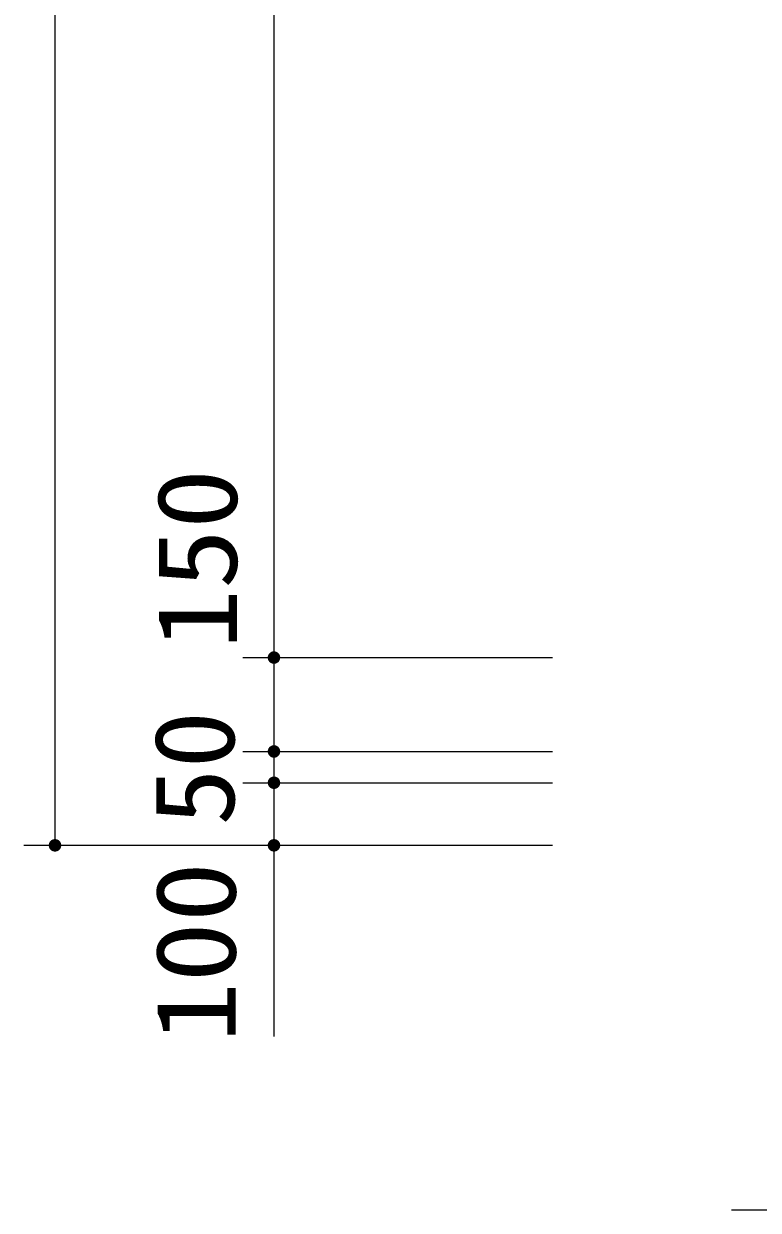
# Model space of a CAD drawing. Units: millimetres, scale not verified. Extents: x -14850 to 14850, y -10500 to 10500.
# Drawn here: x -1679 to -505, y -6367 to -4472 of the extents above; entities that cross this region are included whole.
import ezdxf
from ezdxf.enums import TextEntityAlignment as Align

# ---------------------------------------------------------------- set-up
doc = ezdxf.new("R2010")
doc.units = ezdxf.units.MM
doc.header["$LTSCALE"] = 50
doc.layers.add('0-0_製作', color=5, linetype='Continuous', lineweight=25)
doc.styles.add('ＭＳ ゴシック', font='')
doc.styles.get('ＭＳ ゴシック').set_extended_font_data('MS Gothic')

msp = doc.modelspace()

# ---------------------------------------------------------------- linework, layer by layer
at = {"layer": '0-0_製作', "color": 2}
for p, q in [((-1628.81, -5784.24), (-1628.81, -2704.24)), ((-1278.81, -2874.24), (-1278.81, -5484.24)), ((-1328.81, -5484.24), (-833.51, -5484.24)), ((-1278.81, -5484.24), (-1278.81, -5634.24)), ((-1328.81, -5634.24), (-833.51, -5634.24)), ((-1278.81, -5634.24), (-1278.81, -5684.24)), ((-1328.81, -5684.24), (-833.51, -5684.24)), ((-1278.81, -5684.24), (-1278.81, -5784.24)), ((-1678.81, -5784.24), (-1278.81, -5784.24)), ((-1328.81, -5784.24), (-833.51, -5784.24)), ((-1278.81, -5784.24), (-1278.81, -6089.49)), ((-193.65, -6367.31), (-547.57, -6367.31))]:
    msp.add_line(p, q, dxfattribs=at)
at = {"layer": '0-0_製作'}
for points in [[(-1288.32, -5481.15), (-1278.81, -5474.24), (-1278.81, -5484.24)], [(-1287.86, -5479.98), (-1278.81, -5474.24), (-1288.32, -5481.15)], [(-1287.26, -5478.88), (-1278.81, -5474.24), (-1287.86, -5479.98)], [(-1286.52, -5477.87), (-1278.81, -5474.24), (-1287.26, -5478.88)], [(-1285.66, -5476.95), (-1278.81, -5474.24), (-1286.52, -5477.87)], [(-1284.69, -5476.15), (-1278.81, -5474.24), (-1285.66, -5476.95)], [(-1283.63, -5475.48), (-1278.81, -5474.24), (-1284.69, -5476.15)], [(-1282.49, -5474.94), (-1278.81, -5474.24), (-1283.63, -5475.48)], [(-1281.3, -5474.56), (-1278.81, -5474.24), (-1282.49, -5474.94)], [(-1280.07, -5474.32), (-1278.81, -5474.24), (-1281.3, -5474.56)], [(-1278.81, -5474.24), (-1268.81, -5484.24), (-1278.81, -5484.24)], [(-1278.81, -5474.24), (-1268.89, -5482.99), (-1268.81, -5484.24)], [(-1278.81, -5474.24), (-1269.13, -5481.75), (-1268.89, -5482.99)], [(-1278.81, -5474.24), (-1269.52, -5480.56), (-1269.13, -5481.75)], [(-1278.81, -5474.24), (-1270.05, -5479.42), (-1269.52, -5480.56)], [(-1278.81, -5474.24), (-1270.72, -5478.36), (-1270.05, -5479.42)], [(-1278.81, -5474.24), (-1271.52, -5477.4), (-1270.72, -5478.36)], [(-1278.81, -5474.24), (-1272.44, -5476.54), (-1271.52, -5477.4)], [(-1278.81, -5474.24), (-1273.45, -5475.8), (-1272.44, -5476.54)], [(-1278.81, -5474.24), (-1274.55, -5475.19), (-1273.45, -5475.8)], [(-1278.18, -5474.26), (-1274.55, -5475.19), (-1278.81, -5474.24)], [(-1278.18, -5474.26), (-1275.72, -5474.73), (-1274.55, -5475.19)], [(-1276.94, -5474.42), (-1275.72, -5474.73), (-1278.18, -5474.26)], [(-1288.79, -5483.61), (-1278.81, -5484.24), (-1288.81, -5484.24)], [(-1288.81, -5484.24), (-1278.81, -5484.24), (-1288.73, -5485.49)], [(-1288.64, -5482.37), (-1278.81, -5484.24), (-1288.79, -5483.61)], [(-1288.73, -5485.49), (-1278.81, -5484.24), (-1288.5, -5486.73)], [(-1288.32, -5481.15), (-1278.81, -5484.24), (-1288.64, -5482.37)], [(-1288.5, -5486.73), (-1278.81, -5484.24), (-1288.11, -5487.92)], [(-1288.11, -5487.92), (-1278.81, -5484.24), (-1287.58, -5489.06)], [(-1287.58, -5489.06), (-1278.81, -5484.24), (-1286.9, -5490.12)], [(-1286.9, -5490.12), (-1278.81, -5484.24), (-1286.1, -5491.09)], [(-1286.1, -5491.09), (-1278.81, -5484.24), (-1285.19, -5491.95)], [(-1285.19, -5491.95), (-1278.81, -5484.24), (-1284.17, -5492.68)], [(-1284.17, -5492.68), (-1278.81, -5484.24), (-1278.81, -5494.24)], [(-1284.17, -5492.68), (-1278.81, -5494.24), (-1283.07, -5493.29)], [(-1283.07, -5493.29), (-1279.44, -5494.22), (-1281.9, -5493.75)], [(-1283.07, -5493.29), (-1278.81, -5494.24), (-1279.44, -5494.22)], [(-1281.9, -5493.75), (-1279.44, -5494.22), (-1280.69, -5494.06)], [(-1278.81, -5484.24), (-1277.56, -5494.16), (-1278.81, -5494.24)], [(-1278.81, -5484.24), (-1276.33, -5493.93), (-1277.56, -5494.16)], [(-1278.81, -5484.24), (-1275.13, -5493.54), (-1276.33, -5493.93)], [(-1278.81, -5484.24), (-1274, -5493), (-1275.13, -5493.54)], [(-1278.81, -5484.24), (-1272.93, -5492.33), (-1274, -5493)], [(-1278.81, -5484.24), (-1271.97, -5491.53), (-1272.93, -5492.33)], [(-1278.81, -5484.24), (-1271.11, -5490.62), (-1271.97, -5491.53)], [(-1278.81, -5484.24), (-1270.37, -5489.6), (-1271.11, -5490.62)], [(-1278.81, -5484.24), (-1269.76, -5488.5), (-1270.37, -5489.6)], [(-1278.81, -5484.24), (-1269.3, -5487.33), (-1269.76, -5488.5)], [(-1278.81, -5484.24), (-1268.99, -5486.11), (-1269.3, -5487.33)], [(-1268.81, -5484.24), (-1268.99, -5486.11), (-1278.81, -5484.24)], [(-1268.81, -5484.24), (-1268.83, -5484.87), (-1268.99, -5486.11)], [(-1288.32, -5631.15), (-1278.81, -5624.24), (-1278.81, -5634.24)], [(-1287.86, -5629.98), (-1278.81, -5624.24), (-1288.32, -5631.15)], [(-1287.26, -5628.88), (-1278.81, -5624.24), (-1287.86, -5629.98)], [(-1286.52, -5627.87), (-1278.81, -5624.24), (-1287.26, -5628.88)], [(-1285.66, -5626.95), (-1278.81, -5624.24), (-1286.52, -5627.87)], [(-1284.69, -5626.15), (-1278.81, -5624.24), (-1285.66, -5626.95)], [(-1283.63, -5625.48), (-1278.81, -5624.24), (-1284.69, -5626.15)], [(-1282.49, -5624.94), (-1278.81, -5624.24), (-1283.63, -5625.48)], [(-1281.3, -5624.55), (-1278.81, -5624.24), (-1282.49, -5624.94)], [(-1280.07, -5624.32), (-1278.81, -5624.24), (-1281.3, -5624.55)], [(-1278.81, -5624.24), (-1268.81, -5634.24), (-1278.81, -5634.24)], [(-1278.81, -5624.24), (-1268.89, -5632.99), (-1268.81, -5634.24)], [(-1278.81, -5624.24), (-1269.13, -5631.75), (-1268.89, -5632.99)], [(-1278.81, -5624.24), (-1269.52, -5630.56), (-1269.13, -5631.75)], [(-1278.81, -5624.24), (-1270.05, -5629.42), (-1269.52, -5630.56)], [(-1278.81, -5624.24), (-1270.72, -5628.36), (-1270.05, -5629.42)], [(-1278.81, -5624.24), (-1271.52, -5627.39), (-1270.72, -5628.36)], [(-1278.81, -5624.24), (-1272.44, -5626.54), (-1271.52, -5627.39)], [(-1278.81, -5624.24), (-1273.45, -5625.8), (-1272.44, -5626.54)], [(-1278.81, -5624.24), (-1274.55, -5625.19), (-1273.45, -5625.8)], [(-1278.18, -5624.26), (-1274.55, -5625.19), (-1278.81, -5624.24)], [(-1278.18, -5624.26), (-1275.72, -5624.73), (-1274.55, -5625.19)], [(-1276.94, -5624.42), (-1275.72, -5624.73), (-1278.18, -5624.26)], [(-1288.79, -5633.61), (-1278.81, -5634.24), (-1288.81, -5634.24)], [(-1288.81, -5634.24), (-1278.81, -5634.24), (-1288.73, -5635.49)], [(-1288.64, -5632.37), (-1278.81, -5634.24), (-1288.79, -5633.61)], [(-1288.73, -5635.49), (-1278.81, -5634.24), (-1288.5, -5636.73)], [(-1288.32, -5631.15), (-1278.81, -5634.24), (-1288.64, -5632.37)], [(-1288.5, -5636.73), (-1278.81, -5634.24), (-1288.11, -5637.92)], [(-1288.11, -5637.92), (-1278.81, -5634.24), (-1287.58, -5639.06)], [(-1287.58, -5639.06), (-1278.81, -5634.24), (-1286.9, -5640.12)], [(-1286.9, -5640.12), (-1278.81, -5634.24), (-1286.1, -5641.09)], [(-1286.1, -5641.09), (-1278.81, -5634.24), (-1285.19, -5641.95)], [(-1285.19, -5641.95), (-1278.81, -5634.24), (-1284.17, -5642.68)], [(-1284.17, -5642.68), (-1278.81, -5634.24), (-1278.81, -5644.24)], [(-1284.17, -5642.68), (-1278.81, -5644.24), (-1283.07, -5643.29)], [(-1283.07, -5643.29), (-1279.44, -5644.22), (-1281.9, -5643.75)], [(-1283.07, -5643.29), (-1278.81, -5644.24), (-1279.44, -5644.22)], [(-1281.9, -5643.75), (-1279.44, -5644.22), (-1280.69, -5644.06)], [(-1278.81, -5634.24), (-1277.56, -5644.16), (-1278.81, -5644.24)], [(-1278.81, -5634.24), (-1276.33, -5643.93), (-1277.56, -5644.16)], [(-1278.81, -5634.24), (-1275.13, -5643.54), (-1276.33, -5643.93)], [(-1278.81, -5634.24), (-1274, -5643), (-1275.13, -5643.54)], [(-1278.81, -5634.24), (-1272.93, -5642.33), (-1274, -5643)], [(-1278.81, -5634.24), (-1271.97, -5641.53), (-1272.93, -5642.33)], [(-1278.81, -5634.24), (-1271.11, -5640.61), (-1271.97, -5641.53)], [(-1278.81, -5634.24), (-1270.37, -5639.6), (-1271.11, -5640.61)], [(-1278.81, -5634.24), (-1269.76, -5638.5), (-1270.37, -5639.6)], [(-1278.81, -5634.24), (-1269.3, -5637.33), (-1269.76, -5638.5)], [(-1278.81, -5634.24), (-1268.99, -5636.11), (-1269.3, -5637.33)], [(-1268.81, -5634.24), (-1268.99, -5636.11), (-1278.81, -5634.24)], [(-1268.81, -5634.24), (-1268.83, -5634.87), (-1268.99, -5636.11)], [(-1288.79, -5683.61), (-1278.81, -5684.24), (-1288.81, -5684.24)], [(-1288.81, -5684.24), (-1278.81, -5684.24), (-1288.73, -5685.49)], [(-1288.64, -5682.37), (-1278.81, -5684.24), (-1288.79, -5683.61)], [(-1288.73, -5685.49), (-1278.81, -5684.24), (-1288.5, -5686.73)], [(-1288.32, -5681.15), (-1278.81, -5684.24), (-1288.64, -5682.37)], [(-1288.5, -5686.73), (-1278.81, -5684.24), (-1288.11, -5687.92)], [(-1288.32, -5681.15), (-1278.81, -5674.24), (-1278.81, -5684.24)], [(-1287.86, -5679.98), (-1278.81, -5674.24), (-1288.32, -5681.15)], [(-1288.11, -5687.92), (-1278.81, -5684.24), (-1287.58, -5689.06)], [(-1287.26, -5678.88), (-1278.81, -5674.24), (-1287.86, -5679.98)], [(-1287.58, -5689.06), (-1278.81, -5684.24), (-1286.9, -5690.12)], [(-1286.52, -5677.87), (-1278.81, -5674.24), (-1287.26, -5678.88)], [(-1286.9, -5690.12), (-1278.81, -5684.24), (-1286.1, -5691.09)], [(-1285.66, -5676.95), (-1278.81, -5674.24), (-1286.52, -5677.87)], [(-1286.1, -5691.09), (-1278.81, -5684.24), (-1285.19, -5691.95)], [(-1284.69, -5676.15), (-1278.81, -5674.24), (-1285.66, -5676.95)], [(-1285.19, -5691.95), (-1278.81, -5684.24), (-1284.17, -5692.68)], [(-1283.63, -5675.48), (-1278.81, -5674.24), (-1284.69, -5676.15)], [(-1284.17, -5692.68), (-1278.81, -5684.24), (-1278.81, -5694.24)], [(-1282.49, -5674.94), (-1278.81, -5674.24), (-1283.63, -5675.48)], [(-1281.3, -5674.55), (-1278.81, -5674.24), (-1282.49, -5674.94)], [(-1280.07, -5674.32), (-1278.81, -5674.24), (-1281.3, -5674.55)], [(-1278.81, -5674.24), (-1268.81, -5684.24), (-1278.81, -5684.24)], [(-1278.81, -5674.24), (-1268.89, -5682.99), (-1268.81, -5684.24)], [(-1278.81, -5674.24), (-1269.13, -5681.75), (-1268.89, -5682.99)], [(-1278.81, -5674.24), (-1269.52, -5680.56), (-1269.13, -5681.75)], [(-1278.81, -5674.24), (-1270.05, -5679.42), (-1269.52, -5680.56)], [(-1278.81, -5674.24), (-1270.72, -5678.36), (-1270.05, -5679.42)], [(-1278.81, -5674.24), (-1271.52, -5677.39), (-1270.72, -5678.36)], [(-1278.81, -5674.24), (-1272.44, -5676.54), (-1271.52, -5677.39)], [(-1278.81, -5674.24), (-1273.45, -5675.8), (-1272.44, -5676.54)], [(-1278.81, -5674.24), (-1274.55, -5675.19), (-1273.45, -5675.8)], [(-1278.18, -5674.26), (-1274.55, -5675.19), (-1278.81, -5674.24)], [(-1278.81, -5684.24), (-1277.56, -5694.16), (-1278.81, -5694.24)], [(-1278.81, -5684.24), (-1276.33, -5693.93), (-1277.56, -5694.16)], [(-1278.81, -5684.24), (-1275.13, -5693.54), (-1276.33, -5693.93)], [(-1278.81, -5684.24), (-1274, -5693), (-1275.13, -5693.54)], [(-1278.81, -5684.24), (-1272.93, -5692.33), (-1274, -5693)], [(-1278.81, -5684.24), (-1271.97, -5691.53), (-1272.93, -5692.33)], [(-1278.81, -5684.24), (-1271.11, -5690.61), (-1271.97, -5691.53)], [(-1278.81, -5684.24), (-1270.37, -5689.6), (-1271.11, -5690.61)], [(-1278.81, -5684.24), (-1269.76, -5688.5), (-1270.37, -5689.6)], [(-1278.81, -5684.24), (-1269.3, -5687.33), (-1269.76, -5688.5)], [(-1278.81, -5684.24), (-1268.99, -5686.11), (-1269.3, -5687.33)], [(-1268.81, -5684.24), (-1268.99, -5686.11), (-1278.81, -5684.24)], [(-1278.18, -5674.26), (-1275.72, -5674.73), (-1274.55, -5675.19)], [(-1276.94, -5674.42), (-1275.72, -5674.73), (-1278.18, -5674.26)], [(-1268.81, -5684.24), (-1268.83, -5684.87), (-1268.99, -5686.11)], [(-1284.17, -5692.68), (-1278.81, -5694.24), (-1283.07, -5693.29)], [(-1283.07, -5693.29), (-1279.44, -5694.22), (-1281.9, -5693.75)], [(-1283.07, -5693.29), (-1278.81, -5694.24), (-1279.44, -5694.22)], [(-1281.9, -5693.75), (-1279.44, -5694.22), (-1280.69, -5694.06)], [(-1638.32, -5781.15), (-1628.81, -5784.24), (-1638.64, -5782.37)], [(-1638.32, -5781.15), (-1628.81, -5774.24), (-1628.81, -5784.24)], [(-1637.86, -5779.98), (-1628.81, -5774.24), (-1638.32, -5781.15)], [(-1637.26, -5778.88), (-1628.81, -5774.24), (-1637.86, -5779.98)], [(-1636.52, -5777.87), (-1628.81, -5774.24), (-1637.26, -5778.88)], [(-1635.66, -5776.95), (-1628.81, -5774.24), (-1636.52, -5777.87)], [(-1634.69, -5776.15), (-1628.81, -5774.24), (-1635.66, -5776.95)], [(-1633.63, -5775.48), (-1628.81, -5774.24), (-1634.69, -5776.15)], [(-1632.49, -5774.94), (-1628.81, -5774.24), (-1633.63, -5775.48)], [(-1631.3, -5774.55), (-1628.81, -5774.24), (-1632.49, -5774.94)], [(-1630.07, -5774.32), (-1628.81, -5774.24), (-1631.3, -5774.55)], [(-1628.81, -5774.24), (-1618.81, -5784.24), (-1628.81, -5784.24)], [(-1628.81, -5774.24), (-1618.89, -5782.99), (-1618.81, -5784.24)], [(-1628.81, -5774.24), (-1619.13, -5781.75), (-1618.89, -5782.99)], [(-1628.81, -5774.24), (-1619.52, -5780.56), (-1619.13, -5781.75)], [(-1628.81, -5774.24), (-1620.05, -5779.42), (-1619.52, -5780.56)], [(-1628.81, -5774.24), (-1620.72, -5778.36), (-1620.05, -5779.42)], [(-1628.81, -5774.24), (-1621.52, -5777.39), (-1620.72, -5778.36)], [(-1628.81, -5774.24), (-1622.44, -5776.54), (-1621.52, -5777.39)], [(-1628.81, -5774.24), (-1623.45, -5775.8), (-1622.44, -5776.54)], [(-1628.81, -5774.24), (-1624.55, -5775.19), (-1623.45, -5775.8)], [(-1628.18, -5774.26), (-1624.55, -5775.19), (-1628.81, -5774.24)], [(-1626.94, -5774.42), (-1624.55, -5775.19), (-1628.18, -5774.26)], [(-1626.94, -5774.42), (-1625.72, -5774.73), (-1624.55, -5775.19)], [(-1288.32, -5781.15), (-1278.81, -5784.24), (-1288.64, -5782.37)], [(-1288.32, -5781.15), (-1278.81, -5774.24), (-1278.81, -5784.24)], [(-1287.86, -5779.98), (-1278.81, -5774.24), (-1288.32, -5781.15)], [(-1287.26, -5778.88), (-1278.81, -5774.24), (-1287.86, -5779.98)], [(-1286.52, -5777.87), (-1278.81, -5774.24), (-1287.26, -5778.88)], [(-1285.66, -5776.95), (-1278.81, -5774.24), (-1286.52, -5777.87)], [(-1284.69, -5776.15), (-1278.81, -5774.24), (-1285.66, -5776.95)], [(-1283.63, -5775.48), (-1278.81, -5774.24), (-1284.69, -5776.15)], [(-1282.49, -5774.94), (-1278.81, -5774.24), (-1283.63, -5775.48)], [(-1281.3, -5774.55), (-1278.81, -5774.24), (-1282.49, -5774.94)], [(-1280.07, -5774.32), (-1278.81, -5774.24), (-1281.3, -5774.55)], [(-1278.81, -5774.24), (-1268.81, -5784.24), (-1278.81, -5784.24)], [(-1278.81, -5774.24), (-1268.89, -5782.99), (-1268.81, -5784.24)], [(-1278.81, -5774.24), (-1269.13, -5781.75), (-1268.89, -5782.99)], [(-1278.81, -5774.24), (-1269.52, -5780.56), (-1269.13, -5781.75)], [(-1278.81, -5774.24), (-1270.05, -5779.42), (-1269.52, -5780.56)], [(-1278.81, -5774.24), (-1270.72, -5778.36), (-1270.05, -5779.42)], [(-1278.81, -5774.24), (-1271.52, -5777.39), (-1270.72, -5778.36)], [(-1278.81, -5774.24), (-1272.44, -5776.54), (-1271.52, -5777.39)], [(-1278.81, -5774.24), (-1273.45, -5775.8), (-1272.44, -5776.54)], [(-1278.81, -5774.24), (-1274.55, -5775.19), (-1273.45, -5775.8)], [(-1278.81, -5774.24), (-1275.72, -5774.73), (-1274.55, -5775.19)], [(-1278.18, -5774.26), (-1275.72, -5774.73), (-1278.81, -5774.24)], [(-1276.94, -5774.42), (-1275.72, -5774.73), (-1278.18, -5774.26)], [(-1638.79, -5783.61), (-1628.81, -5784.24), (-1638.81, -5784.24)], [(-1638.81, -5784.24), (-1628.81, -5784.24), (-1638.73, -5785.49)], [(-1638.64, -5782.37), (-1628.81, -5784.24), (-1638.79, -5783.61)], [(-1638.73, -5785.49), (-1628.81, -5784.24), (-1638.5, -5786.73)], [(-1638.5, -5786.73), (-1628.81, -5784.24), (-1638.11, -5787.92)], [(-1638.11, -5787.92), (-1628.81, -5784.24), (-1637.58, -5789.06)], [(-1637.58, -5789.06), (-1628.81, -5784.24), (-1636.9, -5790.12)], [(-1636.9, -5790.12), (-1628.81, -5784.24), (-1636.1, -5791.09)], [(-1636.1, -5791.09), (-1628.81, -5784.24), (-1635.19, -5791.95)], [(-1635.19, -5791.95), (-1628.81, -5784.24), (-1634.17, -5792.68)], [(-1634.17, -5792.68), (-1628.81, -5784.24), (-1628.81, -5794.24)], [(-1634.17, -5792.68), (-1629.44, -5794.22), (-1633.07, -5793.29)], [(-1634.17, -5792.68), (-1628.81, -5794.24), (-1629.44, -5794.22)], [(-1633.07, -5793.29), (-1630.69, -5794.06), (-1631.9, -5793.75)], [(-1633.07, -5793.29), (-1629.44, -5794.22), (-1630.69, -5794.06)], [(-1628.81, -5784.24), (-1627.56, -5794.16), (-1628.81, -5794.24)], [(-1628.81, -5784.24), (-1626.33, -5793.93), (-1627.56, -5794.16)], [(-1628.81, -5784.24), (-1625.13, -5793.54), (-1626.33, -5793.93)], [(-1628.81, -5784.24), (-1624, -5793), (-1625.13, -5793.54)], [(-1628.81, -5784.24), (-1622.93, -5792.33), (-1624, -5793)], [(-1628.81, -5784.24), (-1621.97, -5791.53), (-1622.93, -5792.33)], [(-1628.81, -5784.24), (-1621.11, -5790.61), (-1621.97, -5791.53)], [(-1628.81, -5784.24), (-1620.37, -5789.6), (-1621.11, -5790.61)], [(-1628.81, -5784.24), (-1619.76, -5788.5), (-1620.37, -5789.6)], [(-1628.81, -5784.24), (-1619.3, -5787.33), (-1619.76, -5788.5)], [(-1628.81, -5784.24), (-1618.99, -5786.11), (-1619.3, -5787.33)], [(-1618.81, -5784.24), (-1618.99, -5786.11), (-1628.81, -5784.24)], [(-1618.81, -5784.24), (-1618.83, -5784.87), (-1618.99, -5786.11)], [(-1288.79, -5783.61), (-1278.81, -5784.24), (-1288.81, -5784.24)], [(-1288.81, -5784.24), (-1278.81, -5784.24), (-1288.73, -5785.49)], [(-1288.64, -5782.37), (-1278.81, -5784.24), (-1288.79, -5783.61)], [(-1288.73, -5785.49), (-1278.81, -5784.24), (-1288.5, -5786.73)], [(-1288.5, -5786.73), (-1278.81, -5784.24), (-1288.11, -5787.92)], [(-1288.11, -5787.92), (-1278.81, -5784.24), (-1287.58, -5789.06)], [(-1287.58, -5789.06), (-1278.81, -5784.24), (-1286.9, -5790.12)], [(-1286.9, -5790.12), (-1278.81, -5784.24), (-1286.1, -5791.09)], [(-1286.1, -5791.09), (-1278.81, -5784.24), (-1285.19, -5791.95)], [(-1285.19, -5791.95), (-1278.81, -5784.24), (-1284.17, -5792.68)], [(-1284.17, -5792.68), (-1278.81, -5784.24), (-1283.07, -5793.29)], [(-1283.07, -5793.29), (-1278.81, -5784.24), (-1278.81, -5794.24)], [(-1283.07, -5793.29), (-1279.44, -5794.22), (-1281.9, -5793.75)], [(-1283.07, -5793.29), (-1278.81, -5794.24), (-1279.44, -5794.22)], [(-1281.9, -5793.75), (-1279.44, -5794.22), (-1280.69, -5794.06)], [(-1278.81, -5784.24), (-1277.56, -5794.16), (-1278.81, -5794.24)], [(-1278.81, -5784.24), (-1276.33, -5793.93), (-1277.56, -5794.16)], [(-1278.81, -5784.24), (-1275.13, -5793.54), (-1276.33, -5793.93)], [(-1278.81, -5784.24), (-1274, -5793), (-1275.13, -5793.54)], [(-1278.81, -5784.24), (-1272.93, -5792.33), (-1274, -5793)], [(-1278.81, -5784.24), (-1271.97, -5791.53), (-1272.93, -5792.33)], [(-1278.81, -5784.24), (-1271.11, -5790.61), (-1271.97, -5791.53)], [(-1278.81, -5784.24), (-1270.37, -5789.6), (-1271.11, -5790.61)], [(-1278.81, -5784.24), (-1269.76, -5788.5), (-1270.37, -5789.6)], [(-1278.81, -5784.24), (-1269.3, -5787.33), (-1269.76, -5788.5)], [(-1278.81, -5784.24), (-1268.99, -5786.11), (-1269.3, -5787.33)], [(-1268.81, -5784.24), (-1268.99, -5786.11), (-1278.81, -5784.24)], [(-1268.81, -5784.24), (-1268.83, -5784.87), (-1268.99, -5786.11)]]:
    msp.add_solid(points, dxfattribs=at)

# ---------------------------------------------------------------- texts
at = {"layer": '0-0_製作', "color": 4, "style": 'ＭＳ ゴシック'}
for s, width, p in [('150', 1.1, (-1299.58, -5470.91)), ('50', 1.05, (-1303.81, -5752.99)), ('100', 1.1, (-1301.67, -6099.2))]:
    msp.add_text(s, height=128.4, rotation=90, dxfattribs=dict(at, width=width)).set_placement(p, align=Align.BOTTOM_LEFT)

doc.saveas('drawing.dxf')
